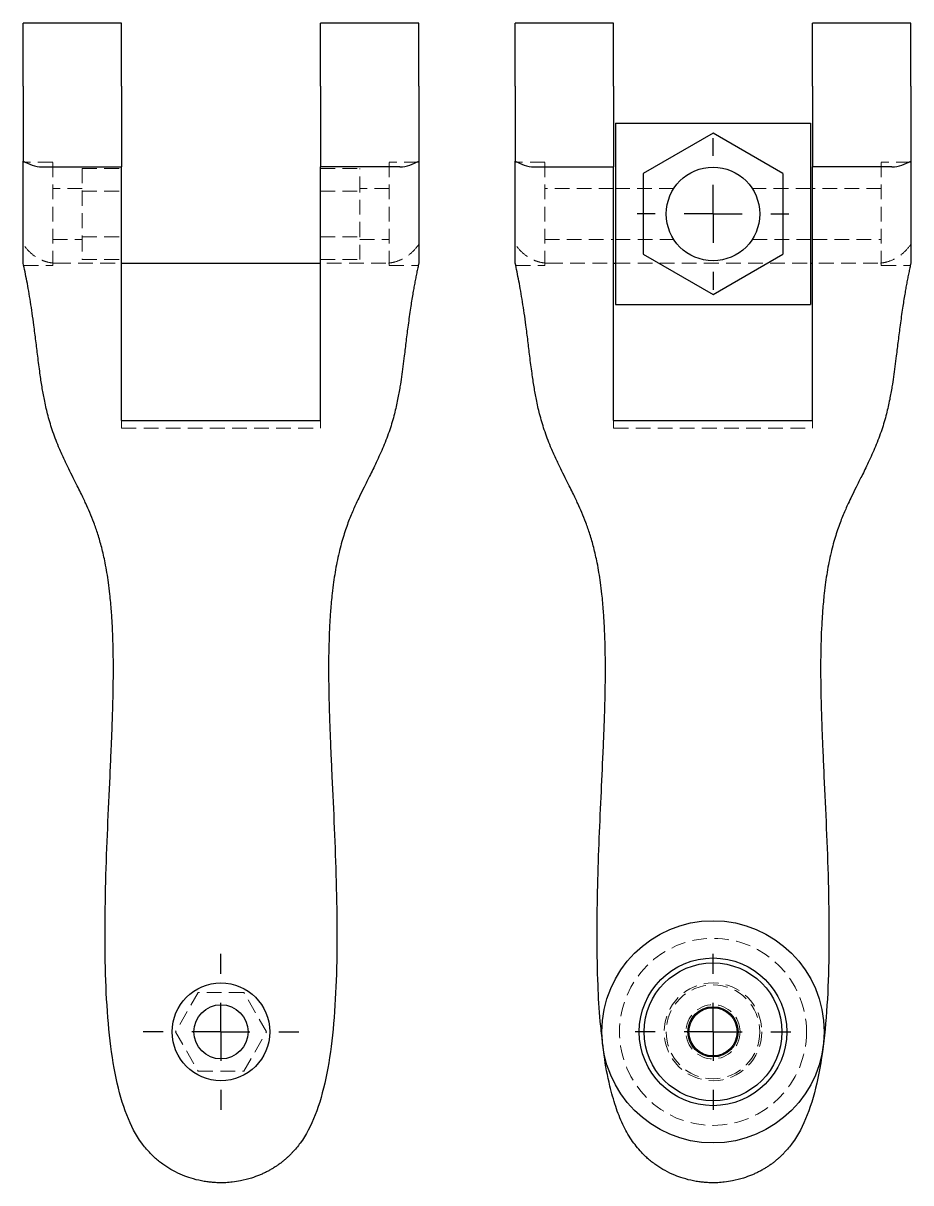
# Model space of a CAD drawing. Header units: millimetres. Extents: x 60 to 261, y 7 to 196.
# Drawn here: x 184.7 to 261.3, y 7 to 107 of the extents above; entities that cross this region are included whole.
import ezdxf

# ---------------------------------------------------------------- set-up
doc = ezdxf.new("R2010")
doc.units = ezdxf.units.MM
doc.linetypes.add('HIDDEN', pattern=[1.905, 1.27, -0.635])
doc.layers.add('10', color=7, linetype='Continuous')

# ---------------------------------------------------------------- blocks, each defined once
blk = doc.blocks.new('SW_CENTERMARKSYMBOL_1')
at = {"layer": '10', "color": 0}
for p, q in [((0, 5), (0, 6.711)), ((0, 0), (0, 2.5)), ((-5, 0), (-6.711, 0)), ((0, 0), (-2.5, 0)), ((0, 0), (0, -2.5)), ((0, 0), (2.5, 0)), ((5, 0), (6.711, 0)), ((0, -5), (0, -6.711))]:
    blk.add_line(p, q, dxfattribs=at)
blk = doc.blocks.new('SW_CENTERMARKSYMBOL_2')
at = {"layer": '10', "color": 0}
for p, q in [((0, 5), (0, 6.531)), ((0, 0), (0, 2.5)), ((-5, 0), (-6.531, 0)), ((0, 0), (-2.5, 0)), ((0, 0), (0, -2.5)), ((0, 0), (2.5, 0)), ((5, 0), (6.531, 0)), ((0, -5), (0, -6.531))]:
    blk.add_line(p, q, dxfattribs=at)
blk = doc.blocks.new('SW_CENTERMARKSYMBOL_3')
at = {"layer": '10', "color": 0}
for p, q in [((0, 5), (0, 6.711)), ((0, 0), (0, 2.5)), ((-5, 0), (-6.711, 0)), ((0, 0), (-2.5, 0)), ((0, 0), (0, -2.5)), ((0, 0), (2.5, 0)), ((5, 0), (6.711, 0)), ((0, -5), (0, -6.711))]:
    blk.add_line(p, q, dxfattribs=at)

msp = doc.modelspace()

# ---------------------------------------------------------------- linework, layer by layer
at = {"color": 7, "linetype": 'Continuous', "lineweight": 25}
for p, q in [((193.212, 107), (184.725, 107)), ((184.725, 101.572), (184.725, 107)), ((193.212, 101.572), (193.212, 107)), ((218.842, 107), (210.355, 107)), ((210.355, 101.572), (210.355, 107)), ((218.842, 101.572), (218.842, 107)), ((235.645, 107), (227.158, 107)), ((227.158, 101.572), (227.158, 107)), ((235.645, 101.572), (235.645, 107)), ((261.275, 107), (252.788, 107)), ((252.788, 101.572), (252.788, 107)), ((261.275, 101.572), (261.275, 107)), ((184.725, 101.572), (184.725, 95.121)), ((193.212, 101.572), (193.212, 94.62)), ((210.355, 101.572), (210.355, 94.62)), ((218.842, 101.572), (218.842, 95.121)), ((227.158, 101.572), (227.158, 95.121)), ((235.645, 101.572), (235.645, 94.62)), ((252.788, 101.572), (252.788, 94.62)), ((261.275, 101.572), (261.275, 95.121)), ((235.815, 98.377), (235.815, 82.738)), ((235.815, 98.377), (252.618, 98.377)), ((252.618, 98.377), (252.618, 82.738)), ((244.216, 97.515), (238.191, 94.036)), ((250.242, 94.036), (244.216, 97.515)), ((186.366, 94.62), (193.212, 94.62)), ((217.201, 94.62), (210.355, 94.62)), ((228.799, 94.62), (235.645, 94.62)), ((238.191, 94.036), (238.191, 87.079)), ((250.242, 94.036), (250.242, 87.079)), ((259.634, 94.62), (252.788, 94.62)), ((238.191, 87.079), (244.216, 83.6)), ((244.216, 83.6), (250.242, 87.079)), ((193.212, 86.314), (210.355, 86.314)), ((235.645, 86.314), (235.815, 86.314)), ((252.618, 86.314), (252.788, 86.314)), ((235.815, 82.738), (252.618, 82.738)), ((193.212, 72.758), (210.355, 72.758)), ((235.645, 72.758), (252.788, 72.758))]:
    msp.add_line(p, q, dxfattribs=at)
at = {"color": 7, "linetype": 'HIDDEN', "lineweight": 18}
for p, q in [((187.271, 95.013), (184.725, 95.013)), ((187.271, 86.102), (187.271, 95.013)), ((216.296, 86.102), (216.296, 95.013)), ((218.842, 95.013), (216.296, 95.013)), ((229.704, 95.013), (227.158, 95.013)), ((229.704, 86.102), (229.704, 95.013)), ((258.729, 86.102), (258.729, 95.013)), ((261.275, 95.013), (258.729, 95.013)), ((189.817, 94.477), (189.817, 92.518)), ((189.817, 94.477), (193.212, 94.477)), ((210.355, 94.477), (213.75, 94.477)), ((213.75, 92.518), (213.75, 94.477)), ((189.817, 92.764), (187.271, 92.764)), ((189.817, 92.518), (193.212, 92.518)), ((189.817, 92.518), (189.817, 88.598)), ((210.355, 92.518), (213.75, 92.518)), ((216.296, 92.764), (213.75, 92.764)), ((213.75, 88.598), (213.75, 92.518)), ((235.645, 92.764), (229.704, 92.764)), ((240.843, 92.764), (235.815, 92.764)), ((252.618, 92.764), (247.601, 92.764)), ((258.729, 92.764), (252.788, 92.764)), ((187.271, 88.351), (189.817, 88.351)), ((189.817, 88.598), (193.212, 88.598)), ((189.817, 88.598), (189.817, 86.638)), ((210.355, 88.598), (213.75, 88.598)), ((213.75, 86.638), (213.75, 88.598)), ((213.75, 88.351), (216.296, 88.351)), ((229.704, 88.351), (235.645, 88.351)), ((235.815, 88.351), (240.828, 88.351)), ((247.608, 88.351), (252.618, 88.351)), ((252.788, 88.351), (258.729, 88.351)), ((184.771, 86.102), (187.271, 86.102)), ((187.567, 86.314), (193.212, 86.314)), ((189.817, 86.638), (193.212, 86.638)), ((210.355, 86.638), (213.75, 86.638)), ((216, 86.314), (210.355, 86.314)), ((216.296, 86.102), (218.796, 86.102)), ((227.204, 86.102), (229.704, 86.102)), ((230, 86.314), (235.645, 86.314)), ((235.815, 86.314), (252.618, 86.314)), ((258.433, 86.314), (252.788, 86.314)), ((258.729, 86.102), (261.229, 86.102)), ((193.212, 72.093), (193.212, 72.758)), ((193.212, 72.093), (210.355, 72.093)), ((210.355, 72.093), (210.355, 72.758)), ((235.645, 72.093), (235.645, 72.758)), ((235.645, 72.093), (252.788, 72.093)), ((252.788, 72.093), (252.788, 72.758)), ((199.824, 23.451), (197.864, 20.056)), ((203.743, 23.451), (199.824, 23.451)), ((205.703, 20.056), (203.743, 23.451)), ((197.864, 20.056), (199.824, 16.661)), ((203.743, 16.661), (205.703, 20.056)), ((199.824, 16.661), (203.743, 16.661)), ((199.824, 16.661), (203.743, 16.661))]:
    msp.add_line(p, q, dxfattribs=at)
at = {"color": 7, "linetype": 'Continuous', "lineweight": 25}
for centre, radius in [((244.216, 90.558), 4.031), ((244.216, 20.056), 9.578), ((244.216, 20.056), 6.365), ((244.216, 20.056), 5.941), ((244.216, 20.056), 5.941), ((201.784, 20.056), 4.211), ((201.784, 20.056), 2.334), ((244.216, 20.056), 2.164), ((244.216, 20.056), 2.079)]:
    msp.add_circle(centre, radius, dxfattribs=at)
at = {"color": 7, "linetype": 'HIDDEN', "lineweight": 18}
for radius in [8.062, 4.211, 4.042, 4.042, 2.334]:
    msp.add_circle((244.216, 20.056), radius, dxfattribs=at)
at = {"color": 7, "linetype": 'Continuous', "lineweight": 25}
for points, knots in [([(184.725, 95.121), (184.966, 94.977), (185.222, 94.854), (185.776, 94.674), (186.066, 94.62), (186.366, 94.62)], [0, 0, 0, 0, 0.5, 0.5, 1, 1, 1, 1]), ([(184.725, 86.313), (184.725, 86.313), (184.725, 86.335), (184.725, 86.412), (184.725, 86.464), (184.725, 86.648), (184.725, 86.8), (184.725, 87.125), (184.725, 87.299), (184.725, 87.654), (184.725, 87.836), (184.725, 88.394), (184.725, 88.781), (184.725, 89.559), (184.725, 89.952), (184.725, 91.134), (184.725, 91.931), (184.725, 93.128), (184.725, 93.527), (184.725, 94.324), (184.725, 94.722), (184.725, 95.121)], [0, 0, 0, 0, 0.03125, 0.03125, 0.0625, 0.0625, 0.125, 0.125, 0.1875, 0.1875, 0.25, 0.25, 0.375, 0.375, 0.5, 0.5, 0.75, 0.75, 0.875, 0.875, 1, 1, 1, 1]), ([(217.201, 94.62), (217.502, 94.62), (217.789, 94.673), (218.343, 94.853), (218.601, 94.976), (218.842, 95.121)], [0, 0, 0, 0, 0.5, 0.5, 1, 1, 1, 1]), ([(218.842, 95.121), (218.842, 94.722), (218.842, 94.325), (218.842, 93.529), (218.842, 93.13), (218.842, 91.934), (218.842, 91.138), (218.842, 89.958), (218.842, 89.566), (218.842, 88.79), (218.842, 88.402), (218.842, 87.652), (218.842, 87.286), (218.842, 86.801), (218.842, 86.647), (218.842, 86.464), (218.842, 86.411), (218.842, 86.336), (218.842, 86.313), (218.842, 86.313)], [0, 0, 0, 0, 0.125, 0.125, 0.25, 0.25, 0.5, 0.5, 0.625, 0.625, 0.75, 0.75, 0.875, 0.875, 0.9375, 0.9375, 0.96875, 0.96875, 1, 1, 1, 1]), ([(227.158, 95.121), (227.399, 94.977), (227.654, 94.854), (228.209, 94.674), (228.499, 94.62), (228.799, 94.62)], [0, 0, 0, 0, 0.5, 0.5, 1, 1, 1, 1]), ([(227.158, 86.313), (227.158, 86.313), (227.158, 86.335), (227.158, 86.412), (227.158, 86.464), (227.158, 86.648), (227.158, 86.8), (227.158, 87.125), (227.158, 87.299), (227.158, 87.654), (227.158, 87.836), (227.158, 88.394), (227.158, 88.781), (227.158, 89.559), (227.158, 89.952), (227.158, 91.134), (227.158, 91.931), (227.158, 93.128), (227.158, 93.527), (227.158, 94.324), (227.158, 94.722), (227.158, 95.121)], [0, 0, 0, 0, 0.03125, 0.03125, 0.0625, 0.0625, 0.125, 0.125, 0.1875, 0.1875, 0.25, 0.25, 0.375, 0.375, 0.5, 0.5, 0.75, 0.75, 0.875, 0.875, 1, 1, 1, 1]), ([(259.634, 94.62), (259.935, 94.62), (260.221, 94.673), (260.776, 94.853), (261.034, 94.976), (261.275, 95.121)], [0, 0, 0, 0, 0.5, 0.5, 1, 1, 1, 1]), ([(261.275, 95.121), (261.275, 94.722), (261.275, 94.325), (261.275, 93.529), (261.275, 93.13), (261.275, 91.934), (261.275, 91.138), (261.275, 89.958), (261.275, 89.566), (261.275, 88.79), (261.275, 88.402), (261.275, 87.652), (261.275, 87.286), (261.275, 86.801), (261.275, 86.647), (261.275, 86.464), (261.275, 86.411), (261.275, 86.336), (261.275, 86.313), (261.275, 86.313)], [0, 0, 0, 0, 0.125, 0.125, 0.25, 0.25, 0.5, 0.5, 0.625, 0.625, 0.75, 0.75, 0.875, 0.875, 0.9375, 0.9375, 0.96875, 0.96875, 1, 1, 1, 1]), ([(193.212, 72.758), (193.212, 73.724), (193.212, 77.872), (193.212, 84.695), (193.212, 90.618), (193.212, 93.345), (193.212, 94.62)], [0.8478195, 0.8478195, 0.8478195, 0.8478195, 0.8616878, 0.9077919, 0.9538959, 1, 1, 1, 1]), ([(210.355, 72.758), (210.355, 73.724), (210.355, 77.872), (210.355, 84.695), (210.355, 90.618), (210.355, 93.345), (210.355, 94.62)], [0.8478195, 0.8478195, 0.8478195, 0.8478195, 0.8616878, 0.9077919, 0.9538959, 1, 1, 1, 1]), ([(235.645, 72.758), (235.645, 73.724), (235.645, 77.872), (235.645, 84.695), (235.645, 90.618), (235.645, 93.345), (235.645, 94.62)], [0.8478195, 0.8478195, 0.8478195, 0.8478195, 0.8616878, 0.9077919, 0.9538959, 1, 1, 1, 1]), ([(252.788, 72.758), (252.788, 73.724), (252.788, 77.872), (252.788, 84.695), (252.788, 90.618), (252.788, 93.345), (252.788, 94.62)], [0.8478195, 0.8478195, 0.8478195, 0.8478195, 0.8616878, 0.9077919, 0.9538959, 1, 1, 1, 1]), ([(190.129, 65.589), (190.062, 65.732), (189.915, 66.047), (189.665, 66.561), (189.368, 67.159), (189.023, 67.845), (188.634, 68.626), (188.208, 69.517), (187.715, 70.627), (187.228, 71.901), (186.828, 73.263), (186.553, 74.504), (186.342, 75.677), (186.155, 76.925), (185.988, 78.245), (185.819, 79.63), (185.664, 80.861), (185.509, 81.983), (185.361, 82.96), (185.207, 83.884), (185.049, 84.751), (184.891, 85.555), (184.779, 86.069), (184.725, 86.314)], [0, 0, 0, 0, 0.022187, 0.048812, 0.079899, 0.115559, 0.156011, 0.201649, 0.25311, 0.324988, 0.390954, 0.450263, 0.501606, 0.556647, 0.626229, 0.687271, 0.750978, 0.798835, 0.844475, 0.887642, 0.928095, 0.965615, 1, 1, 1, 1]), ([(218.842, 86.314), (218.812, 86.177), (218.75, 85.899), (218.662, 85.474), (218.574, 85.036), (218.488, 84.585), (218.403, 84.122), (218.279, 83.407), (218.111, 82.358), (217.922, 81.013), (217.748, 79.636), (217.603, 78.442), (217.473, 77.408), (217.352, 76.523), (217.208, 75.582), (217.016, 74.517), (216.741, 73.274), (216.343, 71.912), (215.808, 70.51), (215.208, 69.187), (214.636, 68.027), (214.151, 67.062), (213.758, 66.271), (213.536, 65.797), (213.438, 65.589)], [0, 0, 0, 0, 0.019172, 0.038979, 0.0594, 0.080413, 0.101996, 0.124125, 0.180416, 0.24873, 0.312512, 0.37328, 0.416497, 0.457966, 0.497727, 0.549199, 0.608551, 0.674483, 0.746258, 0.816894, 0.87656, 0.926617, 0.967693, 1, 1, 1, 1]), ([(232.562, 65.589), (232.495, 65.732), (232.348, 66.047), (232.098, 66.561), (231.801, 67.159), (231.456, 67.845), (231.067, 68.626), (230.641, 69.517), (230.148, 70.627), (229.661, 71.901), (229.261, 73.263), (228.986, 74.504), (228.775, 75.677), (228.588, 76.925), (228.421, 78.245), (228.252, 79.63), (228.097, 80.861), (227.942, 81.983), (227.794, 82.96), (227.64, 83.884), (227.482, 84.751), (227.324, 85.555), (227.212, 86.069), (227.158, 86.314)], [0, 0, 0, 0, 0.022187, 0.0488124, 0.0798994, 0.1155592, 0.1560107, 0.2016489, 0.2531095, 0.3249883, 0.3909537, 0.4502633, 0.5016065, 0.5566468, 0.6262294, 0.6872706, 0.750978, 0.798835, 0.8444752, 0.8876417, 0.9280954, 0.9656152, 1, 1, 1, 1]), ([(261.275, 86.314), (261.244, 86.177), (261.183, 85.899), (261.095, 85.474), (261.007, 85.036), (260.921, 84.585), (260.836, 84.122), (260.712, 83.407), (260.544, 82.358), (260.355, 81.013), (260.181, 79.636), (260.036, 78.442), (259.906, 77.408), (259.785, 76.523), (259.641, 75.582), (259.449, 74.517), (259.174, 73.274), (258.776, 71.912), (258.241, 70.51), (257.641, 69.187), (257.069, 68.027), (256.584, 67.062), (256.191, 66.271), (255.969, 65.797), (255.871, 65.589)], [0, 0, 0, 0, 0.019172, 0.038979, 0.0594, 0.080413, 0.101996, 0.124125, 0.180416, 0.24873, 0.312512, 0.37328, 0.416497, 0.457966, 0.497727, 0.549199, 0.608551, 0.674483, 0.746258, 0.816894, 0.87656, 0.926617, 0.967693, 1, 1, 1, 1]), ([(192.31, 44.129), (192.317, 44.291), (192.332, 44.626), (192.353, 45.145), (192.376, 45.695), (192.398, 46.273), (192.42, 46.9), (192.442, 47.559), (192.461, 48.244), (192.478, 48.926), (192.496, 49.856), (192.507, 50.998), (192.502, 52.359), (192.474, 53.708), (192.422, 55.033), (192.336, 56.401), (192.224, 57.637), (192.054, 59.027), (191.834, 60.372), (191.52, 61.76), (191.188, 62.914), (190.841, 63.914), (190.49, 64.79), (190.245, 65.332), (190.129, 65.589)], [0, 0, 0, 0, 0.022095, 0.045669, 0.07065, 0.096949, 0.124472, 0.156101, 0.186842, 0.217885, 0.24915, 0.313564, 0.373283, 0.434123, 0.497373, 0.554484, 0.622482, 0.668771, 0.748636, 0.812151, 0.867699, 0.91681, 0.960636, 1, 1, 1, 1]), ([(213.438, 65.589), (213.366, 65.432), (213.219, 65.109), (213.003, 64.602), (212.785, 64.056), (212.568, 63.464), (212.356, 62.819), (212.149, 62.115), (211.952, 61.344), (211.712, 60.242), (211.519, 59.068), (211.348, 57.686), (211.236, 56.462), (211.121, 54.655), (211.054, 52.411), (211.063, 50.115), (211.098, 48.511), (211.125, 47.59), (211.155, 46.654), (211.198, 45.499), (211.238, 44.576), (211.257, 44.129)], [0, 0, 0, 0, 0.024046, 0.049704, 0.077134, 0.106537, 0.138159, 0.172301, 0.209318, 0.249631, 0.329853, 0.374939, 0.442778, 0.49964, 0.623849, 0.748684, 0.811458, 0.842559, 0.874326, 0.939128, 1, 1, 1, 1]), ([(234.743, 44.129), (234.75, 44.291), (234.764, 44.626), (234.786, 45.145), (234.808, 45.695), (234.831, 46.273), (234.853, 46.9), (234.874, 47.559), (234.894, 48.244), (234.911, 48.926), (234.929, 49.856), (234.94, 50.998), (234.935, 52.359), (234.907, 53.708), (234.854, 55.033), (234.769, 56.401), (234.657, 57.637), (234.487, 59.027), (234.267, 60.372), (233.953, 61.76), (233.621, 62.914), (233.274, 63.914), (232.923, 64.79), (232.678, 65.332), (232.562, 65.589)], [0, 0, 0, 0, 0.022095, 0.045669, 0.07065, 0.096949, 0.124472, 0.156101, 0.186842, 0.217885, 0.24915, 0.313564, 0.373283, 0.434123, 0.497373, 0.554484, 0.622482, 0.668771, 0.748636, 0.812151, 0.867699, 0.91681, 0.960636, 1, 1, 1, 1]), ([(255.871, 65.589), (255.799, 65.432), (255.652, 65.109), (255.436, 64.602), (255.218, 64.056), (255.001, 63.464), (254.788, 62.819), (254.582, 62.115), (254.385, 61.344), (254.145, 60.242), (253.952, 59.068), (253.781, 57.686), (253.669, 56.462), (253.554, 54.655), (253.487, 52.411), (253.496, 50.115), (253.531, 48.511), (253.558, 47.59), (253.588, 46.654), (253.631, 45.499), (253.671, 44.576), (253.69, 44.129)], [0, 0, 0, 0, 0.024046, 0.049704, 0.077134, 0.106537, 0.138159, 0.172301, 0.209318, 0.249631, 0.329853, 0.374939, 0.442778, 0.49964, 0.623849, 0.748684, 0.811458, 0.842559, 0.874326, 0.939128, 1, 1, 1, 1]), ([(195.606, 9.672), (195.378, 9.915), (194.637, 10.807), (193.586, 12.775), (192.394, 17.014), (191.727, 23.752), (191.787, 33.002), (192.118, 39.916), (192.28, 43.452), (192.31, 44.129)], [0.6098337, 0.6098337, 0.6098337, 0.6098337, 0.6230005, 0.6542505, 0.6855005, 0.7480005, 0.8105005, 0.8730005, 0.8881668, 0.8881668, 0.8881668, 0.8881668]), ([(211.257, 44.129), (211.287, 43.452), (211.449, 39.916), (211.78, 33.002), (211.84, 23.752), (211.173, 17.014), (209.981, 12.775), (208.93, 10.807), (208.189, 9.915), (207.961, 9.672)], [0.6098337, 0.6098337, 0.6098337, 0.6098337, 0.625, 0.6875, 0.75, 0.8125, 0.84375, 0.875, 0.8881668, 0.8881668, 0.8881668, 0.8881668]), ([(234.678, 19.344), (234.612, 19.879), (234.418, 21.453), (234.27, 24.359), (234.193, 28.091), (234.249, 32.147), (234.383, 36.223), (234.563, 40.219), (234.684, 42.846), (234.743, 44.129)], [0, 0, 0, 0, 0.065159, 0.19175, 0.35157, 0.516373, 0.682116, 0.844704, 1, 1, 1, 1]), ([(253.69, 44.129), (253.72, 43.452), (253.882, 39.916), (254.213, 33.002), (254.273, 23.752), (253.606, 17.014), (252.414, 12.775), (251.363, 10.807), (250.622, 9.915), (250.394, 9.672)], [0.6098337, 0.6098337, 0.6098337, 0.6098337, 0.625, 0.6875, 0.75, 0.8125, 0.84375, 0.875, 0.8881668, 0.8881668, 0.8881668, 0.8881668]), ([(238.039, 9.672), (237.742, 10.023), (237.118, 10.759), (236.393, 12.104), (235.778, 13.662), (235.237, 15.658), (234.881, 17.468), (234.75, 18.691), (234.715, 19.021)], [0, 0, 0, 0, 0.136574, 0.286459, 0.452018, 0.634124, 0.901119, 1, 1, 1, 1]), ([(201.784, 7.042), (201.712, 7.043), (201.549, 7.044), (201.277, 7.057), (200.945, 7.083), (200.549, 7.13), (199.957, 7.231), (199.253, 7.408), (198.427, 7.704), (197.672, 8.063), (197.044, 8.447), (196.577, 8.786), (196.228, 9.07), (195.904, 9.364), (195.704, 9.57), (195.606, 9.672)], [0, 0, 0, 0, 0.032082, 0.0724, 0.121608, 0.180387, 0.249415, 0.387773, 0.499381, 0.632898, 0.74947, 0.815088, 0.878727, 0.940367, 1, 1, 1, 1]), ([(207.961, 9.672), (207.905, 9.613), (207.791, 9.493), (207.609, 9.317), (207.415, 9.139), (207.208, 8.962), (206.988, 8.787), (206.755, 8.615), (206.509, 8.446), (206.25, 8.282), (205.979, 8.124), (205.696, 7.974), (205.401, 7.832), (204.979, 7.648), (204.337, 7.415), (203.554, 7.215), (202.81, 7.099), (202.249, 7.05), (201.924, 7.045), (201.784, 7.042)], [0, 0, 0, 0, 0.034238, 0.069926, 0.107035, 0.145536, 0.185396, 0.226582, 0.26906, 0.312793, 0.357739, 0.403854, 0.451085, 0.49937, 0.60407, 0.749592, 0.854913, 0.937608, 1, 1, 1, 1]), ([(244.216, 7.042), (244.145, 7.043), (243.982, 7.044), (243.71, 7.057), (243.378, 7.083), (242.982, 7.13), (242.39, 7.231), (241.686, 7.408), (240.86, 7.704), (240.105, 8.063), (239.477, 8.447), (239.01, 8.786), (238.661, 9.07), (238.337, 9.364), (238.137, 9.57), (238.039, 9.672)], [0, 0, 0, 0, 0.032082, 0.0724, 0.121608, 0.180387, 0.249415, 0.387773, 0.499381, 0.632898, 0.74947, 0.815088, 0.878727, 0.940367, 1, 1, 1, 1]), ([(250.394, 9.672), (250.338, 9.613), (250.224, 9.493), (250.042, 9.317), (249.848, 9.139), (249.641, 8.962), (249.421, 8.787), (249.188, 8.615), (248.942, 8.446), (248.683, 8.282), (248.412, 8.124), (248.129, 7.974), (247.834, 7.832), (247.412, 7.648), (246.77, 7.415), (245.987, 7.215), (245.243, 7.099), (244.682, 7.05), (244.356, 7.045), (244.216, 7.042)], [0, 0, 0, 0, 0.034238, 0.069926, 0.1070352, 0.1455355, 0.1853957, 0.2265822, 0.2690603, 0.3127929, 0.3577395, 0.4038544, 0.4510849, 0.4993695, 0.6040703, 0.7495922, 0.8549129, 0.9376084, 1, 1, 1, 1])]:
    msp.add_open_spline(points, degree=3, knots=knots, dxfattribs=at)
at = {"color": 7, "linetype": 'HIDDEN', "lineweight": 18}
for points, knots in [([(187.567, 86.314), (187.281, 86.314), (187.002, 86.356), (186.595, 86.474), (186.46, 86.523), (186.2, 86.636), (186.074, 86.701), (185.71, 86.917), (185.482, 87.092), (185.072, 87.481), (184.889, 87.696), (184.725, 87.929)], [0, 0, 0, 0, 0.25, 0.25, 0.375, 0.375, 0.5, 0.5, 0.75, 0.75, 1, 1, 1, 1]), ([(218.842, 87.929), (218.678, 87.696), (218.495, 87.481), (218.086, 87.093), (217.857, 86.917), (217.373, 86.63), (217.116, 86.516), (216.707, 86.397), (216.567, 86.366), (216.285, 86.325), (216.143, 86.314), (216, 86.314)], [0, 0, 0, 0, 0.25, 0.25, 0.5, 0.5, 0.75, 0.75, 0.875, 0.875, 1, 1, 1, 1]), ([(230, 86.314), (229.714, 86.314), (229.435, 86.356), (229.028, 86.474), (228.893, 86.523), (228.633, 86.636), (228.507, 86.701), (228.143, 86.917), (227.915, 87.092), (227.505, 87.481), (227.322, 87.696), (227.158, 87.929)], [0, 0, 0, 0, 0.25, 0.25, 0.375, 0.375, 0.5, 0.5, 0.75, 0.75, 1, 1, 1, 1]), ([(261.275, 87.929), (261.111, 87.696), (260.928, 87.481), (260.519, 87.093), (260.29, 86.917), (259.806, 86.63), (259.549, 86.516), (259.14, 86.397), (259, 86.366), (258.718, 86.325), (258.576, 86.314), (258.433, 86.314)], [0, 0, 0, 0, 0.25, 0.25, 0.5, 0.5, 0.75, 0.75, 0.875, 0.875, 1, 1, 1, 1]), ([(218.796, 86.109), (218.796, 86.107), (218.789, 86.074), (218.816, 86.198), (218.842, 86.314)], [0, 0, 0, 0, 0.064308, 1, 1, 1, 1]), ([(261.229, 86.109), (261.229, 86.107), (261.222, 86.074), (261.249, 86.198), (261.275, 86.314)], [0, 0, 0, 0, 0.064308, 1, 1, 1, 1])]:
    msp.add_open_spline(points, degree=3, knots=knots, dxfattribs=at)

# ---------------------------------------------------------------- block references
at = {"layer": '10'}
for name, p in [('SW_CENTERMARKSYMBOL_2', (244.216, 90.558)), ('SW_CENTERMARKSYMBOL_1', (201.784, 20.056)), ('SW_CENTERMARKSYMBOL_3', (244.216, 20.056))]:
    msp.add_blockref(name, p, dxfattribs=at)

doc.saveas('drawing.dxf')
